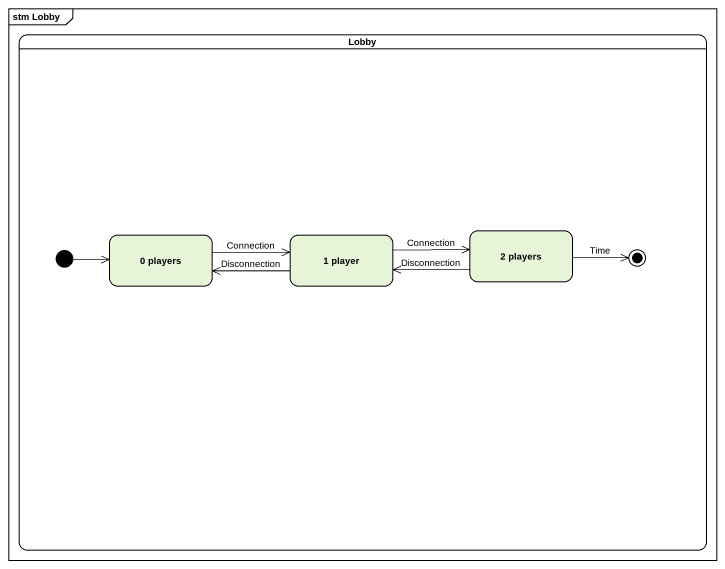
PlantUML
@startuml
mainframe stm Lobby
hide empty description
state Lobby {
  state "2 players" as s2_players
  state "0 players" as s0_players
  state "1 player" as s1_player
  s2_players -right-> [*] : Time
  [*] -right-> s0_players
}
s2_players -left-> s1_player : Disconnection
s0_players -right-> s1_player : Connection
s1_player -right-> s2_players : Connection
s1_player -left-> s0_players : Disconnection
@enduml
